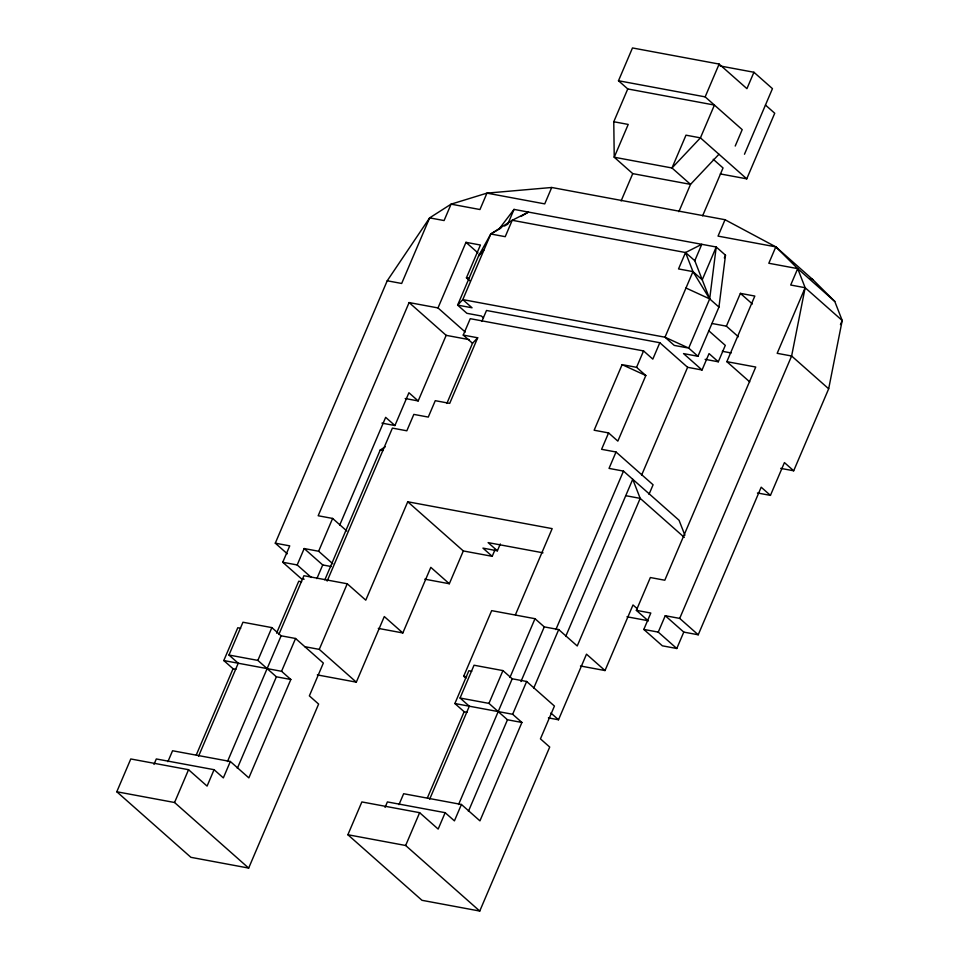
<?xml version="1.0" encoding="UTF-8"?>
<svg xmlns="http://www.w3.org/2000/svg" width="959" height="959" viewBox="0 0 959 959"><rect width="100%" height="100%" fill="white"/><g stroke="black" fill="none" stroke-linecap="round" stroke-linejoin="round"><path stroke-width="1.44" d="M708.629 330.639L725.304 345.384L718.303 361.783L709.049 353.595L702.048 369.994L683.527 353.595L697.96 356.28L718.95 307.084L725.495 255.202L716.229 247.002L514.036 209.398L498.968 229.165M725.04 219.719L718.039 236.118L775.819 246.859L797.708 268.628L805.152 287.724L791.619 356.005L679.691 618.399L698.224 634.786L761.182 487.196L770.437 495.383L784.426 462.586L793.692 470.785L828.672 388.791L842.206 320.498L834.762 301.414L812.872 279.644L775.819 246.859L725.04 219.719L551.725 187.484L486.956 193.131L451.078 204.159L429.644 217.873L387.22 280.783L275.293 543.178L287.292 553.787M198.597 756.16L238.24 663.232L228.973 655.033L242.963 622.235L271.853 627.606L281.119 635.805L295.564 638.49L323.351 663.077L309.361 695.874L318.616 704.074L248.669 868.075L190.901 857.322L116.794 791.762L130.784 758.965L188.551 769.705L207.084 786.092L214.073 769.693L156.305 758.953L153.979 764.419M167.897 761.686L172.56 750.753L230.34 761.494L248.861 777.881L290.829 679.487L281.562 671.288L223.795 660.547L237.784 627.749L240.673 628.289M248.669 868.075L174.562 802.503L188.551 769.705M196.331 754.841L233.061 668.735L223.795 660.547M304.159 579.2L301.27 578.661L282.749 562.262L289.738 545.863L275.293 543.178M311.351 577.486L297.194 564.959L304.183 548.548L318.628 551.245L332.797 563.772M465.235 332.042L437.999 307.935L409.109 302.565L318.172 515.75L332.617 518.435L346.786 530.974M290.829 679.487L276.384 676.802L257.863 660.403L271.853 627.606M276.588 633.156L298.74 581.226L301.629 581.765M278.853 634.486L303.919 575.712L347.242 583.779L365.775 600.166L407.743 501.773L552.168 528.625L515.451 614.731M227.487 761.53L281.119 635.805M318.628 551.245L332.617 518.435M230.34 761.494L223.339 777.893L214.073 769.693M316.878 578.613L322.715 564.947L304.183 548.548M339.618 525.316L385.662 417.345L394.928 425.544L408.918 392.746L418.184 400.934L446.163 335.338L409.109 302.565M237.329 768.363L276.384 676.802M281.562 671.288L295.564 638.49M437.999 307.935L465.978 242.327L480.423 245.024L466.434 277.822L469.694 280.711M324.837 579.847L380.22 450.023L385.266 446.798M327.151 581.082L392.399 428.11L406.832 430.795L413.832 414.396L428.277 417.081L435.266 400.682L449.711 403.367L477.69 337.772L463.245 335.087L470.246 318.688L643.561 350.922L652.815 359.122L659.816 342.723L486.501 310.476L481.838 321.409M520.929 216.47L528.469 212.083L512.214 220.282L490.78 233.996L462.801 299.604L457.623 305.106L466.877 313.305L481.322 315.99L483.504 317.92M407.743 501.773L463.317 550.946L449.327 583.743L430.807 567.344L402.828 632.952L384.295 616.553L356.316 682.161L319.263 649.375L347.242 583.779M507.623 224.43L514.036 209.398M446.87 403.415L472.511 343.286L477.69 337.772M551.725 187.484L544.736 203.883L486.956 193.131L479.968 209.53L451.078 204.159L444.089 220.558L429.644 217.873L401.665 283.468L387.22 280.783M627.761 88.947L613.772 121.745L614.228 157.228L671.995 167.981L700.43 137.856L714.419 105.058L627.761 88.947L618.495 80.748L632.484 47.95L719.142 64.073L746.929 88.66L753.93 72.261L720.149 65.967M429.68 799.147L469.323 706.208L460.056 698.02L474.046 665.222L502.936 670.593L512.202 678.78L526.647 681.477L554.434 706.064L540.444 738.862L549.711 747.049L479.752 911.05L421.984 900.309L347.877 834.738L361.867 801.94L419.634 812.681L438.167 829.079L445.156 812.681L387.388 801.928L385.062 807.394M621.096 200.958L632.748 173.627L614.228 157.228L628.217 124.43L613.772 121.745M463.317 550.946L492.207 556.316L495.12 549.483M492.207 556.316L482.94 548.116L497.385 550.802L500.298 543.969M398.98 804.661L403.643 793.728L461.423 804.469L479.944 820.868L521.912 722.463L512.657 714.275L454.878 703.522L468.867 670.725L471.756 671.264M735.217 146.044L742.206 129.645L705.153 96.871L719.142 64.073M465.87 678.169L463.688 676.239L491.667 610.643L535.002 618.699L544.268 626.886L558.701 629.584L577.234 645.97L640.192 498.368L632.736 479.284L565.702 636.452M479.752 911.05L405.645 845.49L419.634 812.681M427.426 797.816L464.144 711.722L454.878 703.522M678.864 211.699L690.516 184.368L718.95 154.255M622.115 364.636L594.136 430.231L608.581 432.917L617.848 441.116L645.827 375.52L636.56 367.321L622.115 364.636L645.827 375.52M521.912 722.463L507.467 719.777L488.946 703.391L502.936 670.593M608.581 432.917L601.593 449.315L616.026 452.001L653.079 484.786L649.003 494.353M636.56 367.321L643.561 350.922M718.95 307.084L709.684 298.896L694.796 260.716L701.784 244.317L685.529 252.529L678.528 268.928L692.973 271.613L702.24 279.8L716.229 247.002L709.684 298.896L688.706 348.093L697.96 356.28M702.635 215.787L723.038 167.957L713.232 159.278M509.936 677.462L535.002 618.699M458.57 804.517L512.202 678.78M461.423 804.469L454.422 820.868L445.156 812.681M616.026 452.001L609.037 468.4L623.482 471.097L679.056 520.269L684.906 535.266M490.78 233.996L505.225 236.681L512.214 220.282L685.529 252.529L692.973 271.613L664.995 337.208L674.261 345.408L688.706 348.093L664.995 337.208L462.801 299.604L472.056 307.791L457.623 305.106L478.601 255.909L490.78 233.996L500.826 228.158M744.472 154.243L772.451 88.648L753.93 72.261M520.941 681.561L544.268 626.886M468.412 811.35L507.467 719.777M512.657 714.275L526.647 681.477M720.305 173.927L746.749 178.842L774.728 113.246L765.462 105.046M555.872 629.572L623.482 471.097M533.636 688.346L558.701 629.584M724.321 257.935L725.495 255.202M641.559 475.268L687.603 367.309L659.816 342.723M548.404 717.883L558.522 719.765L586.5 654.17L605.021 670.557L633 604.961L637.363 608.809M738.382 336.777L726.395 326.168L740.384 293.37L754.829 296.055L726.85 361.663L749.734 381.91M775.819 246.859L768.818 263.257L797.708 268.628L834.762 301.414M648.356 620.941L636.368 610.344L650.358 577.534L664.803 580.231L755.74 367.033L726.85 361.663M676.778 648.5L658.258 632.113L665.246 615.714L683.779 632.101L676.778 648.5L662.345 645.815L643.813 629.428L650.813 613.029L636.368 610.344M797.708 268.628L790.707 285.027L805.152 287.724L842.206 320.498L840.456 324.598M805.152 287.724L777.174 353.32L791.619 356.005L828.672 388.791M483.036 250.095L478.601 255.909L483.78 250.395M504.602 225.964L507.107 224.502M618.495 80.748L705.153 96.871M632.748 173.627L690.516 184.368L671.995 167.981L685.985 135.171L700.43 137.856L746.749 178.842M466.434 277.822L469.311 278.35M711.95 323.483L726.395 326.168M722.331 351.306L731.142 352.948M705.117 359.337L718.303 361.783M687.603 367.309L702.048 369.994M446.163 335.338L469.275 339.642M405.189 398.524L418.184 400.934M780.698 468.364L793.692 470.785M381.934 423.123L394.928 425.544M757.442 492.974L770.437 495.383M380.22 450.023L383.109 450.562M625.747 495.683L640.192 498.368L684.294 537.4M543.01 552.816L488.119 542.614L497.385 550.802M665.246 615.714L679.691 618.399M424.777 579.176L449.327 583.743M626.982 616.781L647.193 620.545M322.715 564.947L331.37 566.553M683.779 632.101L698.224 634.786M282.749 562.262L297.194 564.959M643.813 629.428L658.258 632.113M378.278 628.385L402.828 632.952M580.471 665.99L605.021 670.557M304.818 646.69L319.263 649.375M463.688 676.239L466.577 676.778M228.973 655.033L257.863 660.403M460.056 698.02L488.946 703.391M317.321 674.908L356.316 682.161M233.061 668.735L235.95 669.274M464.144 711.722L467.033 712.261M116.794 791.762L174.562 802.503M347.877 834.738L405.645 845.49M685.985 288.012L709.684 298.896L692.973 271.613M810.259 278.254L812.872 279.644M740.384 293.37L752.371 303.979M685.529 252.529L694.796 260.716M465.978 242.327L477.966 252.936M463.245 335.087L472.511 343.286M550.886 713.016L558.522 719.765"/></g></svg>
